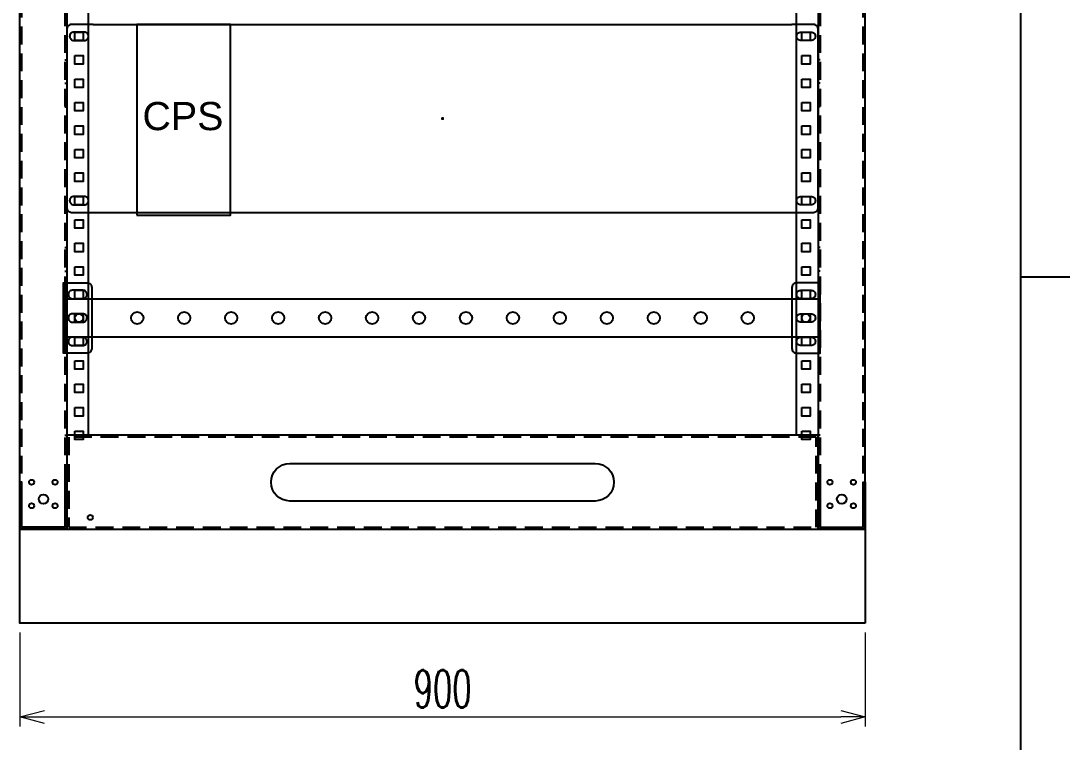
# Model space of a CAD drawing. Header units: millimetres. Extents: x 173893 to 258446, y -176540 to -123824.
# Drawn here: x 198456 to 199565, y -141393 to -140625 of the extents above; entities that cross this region are included whole.
import ezdxf
from ezdxf.enums import TextEntityAlignment as Align

# ---------------------------------------------------------------- set-up
doc = ezdxf.new("R2010")
doc.units = ezdxf.units.MM
doc.header["$LTSCALE"] = 3
doc.linetypes.add('HIDDEN', pattern=[9.525, 6.35, -3.175])
doc.layers.add('@.DM. KÍCH THƯỚC', color=8, linetype='Continuous', transparency=0.2)
for name, color, linetype in [('@.DM. NÉT CHÍNH', 7, 'Continuous'), ('@.DM. NÉT ĐỤC', 2, 'Continuous'), ('@.HIDDEN', 8, 'HIDDEN'), ('@.TEXT', 7, 'Continuous'), ('@.VISIBLE', 7, 'Continuous')]:
    doc.layers.add(name, color=color, linetype=linetype)
doc.styles.add('Ann_w01', font='romans.shx', dxfattribs={"width": 0.6, "bigfont": 'chineset.shx'})
doc.styles.add('Arial', font='arial.ttf')
doc.dimstyles.new('Dim 01_SC20', dxfattribs={"dimscale": 20, "dimtxt": 2, "dimasz": 1.3, "dimexe": 0.5, "dimexo": 0.5, "dimgap": 0.5, "dimtad": 1, "dimdec": 1, "dimzin": 12, "dimdsep": 46, "dimtxsty": 'Ann_w01', "dimblk": 'OPEN30', "dimcen": 1.5, "dimclrd": 6, "dimclre": 6, "dimclrt": 3, "dimadec": 1, "dimazin": 3, "dimtm": 1e-09, "dimtfac": 1, "dimtdec": 1, "dimtix": 1, "dimtmove": 0, "dimatfit": 3, "dimldrblk": 'OPEN30', "dimfxl": 1, "dimtolj": 1, "dimlwd": 0, "dimlwe": 0, "dimarcsym": 0})

# ---------------------------------------------------------------- blocks, each defined once
blk = doc.blocks.new('KHUNG BAN VE (Made by Tung)')
at = {"layer": '@.VISIBLE', "color": 8}
blk.add_line((294, 105), (297, 105), dxfattribs=at)
blk.add_lwpolyline([(3, 3), (294, 3), (294, 207), (3, 207)], close=True, dxfattribs=at)
at = {"layer": '@.TEXT', "color": 1, "style": 'Arial'}
for tag, height, p in [('DESIGNER_NAME', 2, (38, 15.5)), ('PROJECT_CODE', 2, (258.5, 15.5)), ('SCALE', 2, (289, 15.5)), ('APPROVED_NAME', 2, (38, 10.5)), ('CUSTOMER_NAME', 2, (258.5, 10.5)), ('PAGE', 2, (289, 10.5)), ('DRAWING_NAME', 4, (173, 8)), ('TOTAL', 2, (289, 5.5))]:
    blk.add_attdef(tag, text='', height=height, dxfattribs=at).set_placement(p, align=Align.MIDDLE_CENTER)
blk = doc.blocks.new('_Open30')
at = {"color": 0, "linetype": 'ByBlock', "lineweight": -2}
for p, q in [((-1, 0.268), (0, 0)), ((0, 0), (-1, -0.268)), ((0, 0), (-1, 0))]:
    blk.add_line(p, q, dxfattribs=at)
blk = doc.blocks.new('*D637')
at = {"layer": '@.DM. KÍCH THƯỚC', "color": 6, "lineweight": 0, "transparency": 16777216}
for p, q in [((198455, -141276.4), (198455, -141376.4)), ((199355, -141276.4), (199355, -141376.4)), ((198481, -141366.4), (199329, -141366.4))]:
    blk.add_line(p, q, dxfattribs=at)
at = {"layer": 'Defpoints', "color": 0, "transparency": 16777216}
for p in [(198455, -141266.4), (199355, -141266.4), (199355, -141366.4)]:
    blk.add_point(p, dxfattribs=at)
at = {"layer": '@.DM. KÍCH THƯỚC', "color": 6, "lineweight": 0, "transparency": 16777216, "xscale": 26, "yscale": 26, "zscale": 26, "rotation": 180}
blk.add_blockref('_Open30', (198455, -141366.4), dxfattribs=at)
at = {"layer": '@.DM. KÍCH THƯỚC', "color": 6, "lineweight": 0, "transparency": 16777216, "xscale": 26, "yscale": 26, "zscale": 26}
blk.add_blockref('_Open30', (199355, -141366.4), dxfattribs=at)
at = {"layer": '@.DM. KÍCH THƯỚC', "color": 3, "transparency": 16777216, "insert": (198905, -141336.4), "char_height": 40, "attachment_point": 5, "style": 'Ann_w01'}
blk.add_mtext('\\A1;900', dxfattribs=at)
blk = doc.blocks.new('A$Ca22bb21c')
at = {"layer": '@.DM. NÉT CHÍNH', "color": 1}
for p, q in [((2, 37.5), (0, 37.5)), ((48, 37.5), (50, 37.5)), ((2, 12.5), (0, 12.5)), ((2, 12.5), (0, 12.5)), ((2, 12.5), (0, 12.5)), ((48, 12.5), (50, 12.5))]:
    blk.add_line(p, q, dxfattribs=at)
blk.add_lwpolyline([(50, 0), (50, 50), (0, 50), (0, 0), (2, 0), (2, 48), (48, 48), (48, 0)], close=True, dxfattribs=at)
blk = doc.blocks.new('Oval 20x9')
at = {"layer": '@.VISIBLE', "color": 2}
blk.add_lwpolyline([(-5.5, -4.5), (5.5, -4.5, 0.414214), (10, 0), (10, 0, 0.414214), (5.5, 4.5), (-5.5, 4.5, 0.414214), (-10, 0), (-10, 0, 0.414214)], format="xyb", close=True, dxfattribs=at)
blk = doc.blocks.new('DFERR')
at = {"layer": '@.DM. NÉT CHÍNH', "linetype": 'Continuous'}
blk.add_lwpolyline([(210914.2, -133455.9), (211718.2, -133455.9), (211718.2, -133415.9), (210914.2, -133415.9)], close=True, dxfattribs=at)
for centre, radius in [((210929.2, -133435.9), 4.5), ((210991.2, -133435.9), 6.5), ((211041.2, -133435.9), 6.5), ((211091.2, -133435.9), 6.5), ((211141.2, -133435.9), 6.5), ((211191.2, -133435.9), 6.5), ((211241.2, -133435.9), 6.5), ((211291.2, -133435.9), 6.5), ((211341.2, -133435.9), 6.5), ((211391.2, -133435.9), 6.5), ((211441.2, -133435.9), 6.5), ((211491.2, -133435.9), 6.5), ((211541.2, -133435.9), 6.5), ((211591.2, -133435.9), 6.5), ((211641.2, -133435.9), 6.5), ((211703.2, -133435.9), 4.5)]:
    blk.add_circle(centre, radius, dxfattribs=at)

msp = doc.modelspace()

# ---------------------------------------------------------------- linework, layer by layer
msp.add_lwpolyline([(198579.38, -140831.9), (198679.38, -140831.9), (198679.38, -140628.9), (198579.38, -140628.9)], close=True)
at = {"layer": '@.DM. NÉT CHÍNH', "color": 1}
for p, q in [((198502.97, -140641.4), (198504.97, -140641.4)), ((199306.97, -140641.4), (199304.97, -140641.4)), ((198502.97, -140666.4), (198504.97, -140666.4)), ((199306.97, -140666.4), (199304.97, -140666.4)), ((198502.97, -140691.4), (198504.97, -140691.4)), ((199306.97, -140691.4), (199304.97, -140691.4)), ((198502.97, -140716.4), (198504.97, -140716.4)), ((199306.97, -140716.4), (199304.97, -140716.4)), ((198502.97, -140741.4), (198504.97, -140741.4)), ((199306.97, -140741.4), (199304.97, -140741.4)), ((198502.97, -140766.4), (198504.97, -140766.4)), ((199306.97, -140766.4), (199304.97, -140766.4)), ((198502.97, -140791.4), (198504.97, -140791.4)), ((199306.97, -140791.4), (199304.97, -140791.4)), ((198502.97, -140816.4), (198504.97, -140816.4)), ((199306.97, -140816.4), (199304.97, -140816.4)), ((198502.97, -140841.4), (198504.97, -140841.4)), ((199306.97, -140841.4), (199304.97, -140841.4)), ((198502.97, -140866.4), (198504.97, -140866.4)), ((199306.97, -140866.4), (199304.97, -140866.4)), ((198502.97, -140891.4), (198504.97, -140891.4)), ((199306.97, -140891.4), (199304.97, -140891.4)), ((198502.97, -140916.4), (198504.97, -140916.4)), ((199306.97, -140916.4), (199304.97, -140916.4)), ((198502.97, -140941.4), (198504.97, -140941.4)), ((199306.97, -140941.4), (199304.97, -140941.4)), ((198502.97, -140966.4), (198504.97, -140966.4)), ((199306.97, -140966.4), (199304.97, -140966.4)), ((198502.97, -140991.4), (198504.97, -140991.4)), ((199306.97, -140991.4), (199304.97, -140991.4)), ((198502.97, -141016.4), (198504.97, -141016.4)), ((199306.97, -141016.4), (199304.97, -141016.4)), ((198502.97, -141041.4), (198504.97, -141041.4)), ((199306.97, -141041.4), (199304.97, -141041.4)), ((198502.97, -141066.4), (198504.97, -141066.4)), ((198502.97, -141066.4), (198504.97, -141066.4)), ((198502.97, -141066.4), (198504.97, -141066.4)), ((199306.97, -141066.4), (199304.97, -141066.4)), ((199306.97, -141066.4), (199304.97, -141066.4))]:
    msp.add_line(p, q, dxfattribs=at)
at = {"layer": '@.DM. NÉT CHÍNH'}
for points in [[(198504.97, -139066.4), (198504.97, -141166.4), (198454.97, -141166.4), (198454.97, -139066.4)], [(199304.97, -139066.4), (199304.97, -141166.4), (199354.97, -141166.4), (199354.97, -139066.4)], [(198504.97, -141166.4), (199304.97, -141166.4), (199304.97, -141066.4), (198504.97, -141066.4)]]:
    msp.add_lwpolyline(points, close=True, dxfattribs=at)
at = {"layer": '@.DM. NÉT CHÍNH', "linetype": 'HIDDEN'}
for points in [[(198502.97, -139068.4), (198502.97, -141164.4), (198456.97, -141164.4), (198456.97, -139068.4)], [(199306.97, -139068.4), (199306.97, -141164.4), (199352.97, -141164.4), (199352.97, -139068.4)], [(198506.97, -141164.4), (199302.97, -141164.4), (199302.97, -141068.4), (198506.97, -141068.4)]]:
    msp.add_lwpolyline(points, close=True, dxfattribs=at)
at = {"layer": '@.DM. NÉT CHÍNH'}
for centre, radius in [((198467.47, -141116.4), 2.7), ((198492.47, -141116.4), 2.7), ((199317.47, -141116.4), 2.7), ((199342.47, -141116.4), 2.7), ((198479.97, -141134.4), 5), ((199329.97, -141134.4), 5), ((198467.47, -141141.4), 2.7), ((198492.47, -141141.4), 2.7), ((199317.47, -141141.4), 2.7), ((199342.47, -141141.4), 2.7)]:
    msp.add_circle(centre, radius, dxfattribs=at)
at = {"layer": '@.DM. NÉT ĐỤC'}
msp.add_lwpolyline([(199067.47, -141136.4), (198742.47, -141136.4, -1), (198742.47, -141096.4), (199067.47, -141096.4, -1)], format="xyb", close=True, dxfattribs=at)
msp.add_circle((198529.97, -141153.9), 2.7, dxfattribs=at)
at = {"layer": '@.HIDDEN', "linetype": 'HIDDEN'}
for p, q in [((198903.47, -140728.9), (198906.47, -140728.9)), ((198904.97, -140727.4), (198904.97, -140730.4))]:
    msp.add_line(p, q, dxfattribs=at)
at = {"layer": '@.VISIBLE', "color": 151}
for p, q in [((198527.97, -141066.4), (198527.97, -139166.4)), ((199281.97, -141066.4), (199281.97, -139166.4))]:
    msp.add_line(p, q, dxfattribs=at)
at = {"layer": '@.VISIBLE'}
for p, q in [((198532.97, -140628.9), (199276.97, -140628.9)), ((198532.97, -140828.9), (199276.97, -140828.9))]:
    msp.add_line(p, q, dxfattribs=at)
at = {"layer": '@.VISIBLE', "color": 6}
for p, q in [((198502.97, -140903.9), (198502.97, -140978.9)), ((199305.47, -140903.9), (199305.47, -140978.9))]:
    msp.add_line(p, q, dxfattribs=at)
at = {"layer": '@.VISIBLE'}
for points in [[(198532.97, -140628.9), (198509.97, -140628.9, 0.4142136), (198504.97, -140633.9), (198504.97, -140823.9, 0.4142136), (198509.97, -140828.9), (198532.97, -140828.9)], [(199276.97, -140828.9), (199299.97, -140828.9, 0.4142136), (199304.97, -140823.9), (199304.97, -140633.9, 0.4142136), (199299.97, -140628.9), (199276.97, -140628.9)]]:
    msp.add_lwpolyline(points, format="xyb", dxfattribs=at)
at = {"layer": '@.VISIBLE', "color": 151}
for points in [[(198513.47, -140636.9), (198522.47, -140636.9), (198522.47, -140645.9), (198513.47, -140645.9)], [(199287.47, -140636.9), (199296.47, -140636.9), (199296.47, -140645.9), (199287.47, -140645.9)], [(198513.47, -140661.9), (198522.47, -140661.9), (198522.47, -140670.9), (198513.47, -140670.9)], [(199287.47, -140661.9), (199296.47, -140661.9), (199296.47, -140670.9), (199287.47, -140670.9)], [(198513.47, -140686.9), (198522.47, -140686.9), (198522.47, -140695.9), (198513.47, -140695.9)], [(199287.47, -140686.9), (199296.47, -140686.9), (199296.47, -140695.9), (199287.47, -140695.9)], [(198513.47, -140711.9), (198522.47, -140711.9), (198522.47, -140720.9), (198513.47, -140720.9)], [(199287.47, -140711.9), (199296.47, -140711.9), (199296.47, -140720.9), (199287.47, -140720.9)], [(198513.47, -140736.9), (198522.47, -140736.9), (198522.47, -140745.9), (198513.47, -140745.9)], [(199287.47, -140736.9), (199296.47, -140736.9), (199296.47, -140745.9), (199287.47, -140745.9)], [(198513.47, -140761.9), (198522.47, -140761.9), (198522.47, -140770.9), (198513.47, -140770.9)], [(199287.47, -140761.9), (199296.47, -140761.9), (199296.47, -140770.9), (199287.47, -140770.9)], [(198513.47, -140786.9), (198522.47, -140786.9), (198522.47, -140795.9), (198513.47, -140795.9)], [(199287.47, -140786.9), (199296.47, -140786.9), (199296.47, -140795.9), (199287.47, -140795.9)], [(198513.47, -140811.9), (198522.47, -140811.9), (198522.47, -140820.9), (198513.47, -140820.9)], [(199287.47, -140811.9), (199296.47, -140811.9), (199296.47, -140820.9), (199287.47, -140820.9)], [(198513.47, -140836.9), (198522.47, -140836.9), (198522.47, -140845.9), (198513.47, -140845.9)], [(199287.47, -140836.9), (199296.47, -140836.9), (199296.47, -140845.9), (199287.47, -140845.9)], [(198513.47, -140861.9), (198522.47, -140861.9), (198522.47, -140870.9), (198513.47, -140870.9)], [(199287.47, -140861.9), (199296.47, -140861.9), (199296.47, -140870.9), (199287.47, -140870.9)], [(198513.47, -140886.9), (198522.47, -140886.9), (198522.47, -140895.9), (198513.47, -140895.9)], [(199287.47, -140886.9), (199296.47, -140886.9), (199296.47, -140895.9), (199287.47, -140895.9)], [(198513.47, -140911.9), (198522.47, -140911.9), (198522.47, -140920.9), (198513.47, -140920.9)], [(199287.47, -140911.9), (199296.47, -140911.9), (199296.47, -140920.9), (199287.47, -140920.9)], [(198513.47, -140936.9), (198522.47, -140936.9), (198522.47, -140945.9), (198513.47, -140945.9)], [(199287.47, -140936.9), (199296.47, -140936.9), (199296.47, -140945.9), (199287.47, -140945.9)], [(198513.47, -140961.9), (198522.47, -140961.9), (198522.47, -140970.9), (198513.47, -140970.9)], [(199287.47, -140961.9), (199296.47, -140961.9), (199296.47, -140970.9), (199287.47, -140970.9)], [(198513.47, -140986.9), (198522.47, -140986.9), (198522.47, -140995.9), (198513.47, -140995.9)], [(199287.47, -140986.9), (199296.47, -140986.9), (199296.47, -140995.9), (199287.47, -140995.9)], [(198513.47, -141011.9), (198522.47, -141011.9), (198522.47, -141020.9), (198513.47, -141020.9)], [(199287.47, -141011.9), (199296.47, -141011.9), (199296.47, -141020.9), (199287.47, -141020.9)], [(198513.47, -141036.9), (198522.47, -141036.9), (198522.47, -141045.9), (198513.47, -141045.9)], [(199287.47, -141036.9), (199296.47, -141036.9), (199296.47, -141045.9), (199287.47, -141045.9)], [(198513.47, -141061.9), (198522.47, -141061.9), (198522.47, -141070.9), (198513.47, -141070.9)], [(199287.47, -141061.9), (199296.47, -141061.9), (199296.47, -141070.9), (199287.47, -141070.9)]]:
    msp.add_lwpolyline(points, close=True, dxfattribs=at)
at = {"layer": '@.VISIBLE', "color": 6}
for points in [[(198526.47, -140978.9), (198501.47, -140978.9), (198501.47, -140903.9), (198526.47, -140903.9, -0.4142136), (198531.47, -140908.9), (198531.47, -140973.9, -0.4142136)], [(198510.97, -140920.9), (198521.97, -140920.9, 0.4142136), (198526.47, -140916.4), (198526.47, -140916.4, 0.4142136), (198521.97, -140911.9), (198510.97, -140911.9, 0.4142136), (198506.47, -140916.4), (198506.47, -140916.4, 0.4142136)], [(199281.97, -140978.9), (199306.97, -140978.9), (199306.97, -140903.9), (199281.97, -140903.9, 0.4142136), (199276.97, -140908.9), (199276.97, -140973.9, 0.4142136)], [(199297.47, -140920.9), (199286.47, -140920.9, -0.4142136), (199281.97, -140916.4), (199281.97, -140916.4, -0.4142136), (199286.47, -140911.9), (199297.47, -140911.9, -0.4142136), (199301.97, -140916.4), (199301.97, -140916.4, -0.4142136)], [(198510.97, -140945.9), (198521.97, -140945.9, 0.4142136), (198526.47, -140941.4), (198526.47, -140941.4, 0.4142136), (198521.97, -140936.9), (198510.97, -140936.9, 0.4142136), (198506.47, -140941.4), (198506.47, -140941.4, 0.4142136)], [(199297.47, -140945.9), (199286.47, -140945.9, -0.4142136), (199281.97, -140941.4), (199281.97, -140941.4, -0.4142136), (199286.47, -140936.9), (199297.47, -140936.9, -0.4142136), (199301.97, -140941.4), (199301.97, -140941.4, -0.4142136)], [(198510.97, -140970.9), (198521.97, -140970.9, 0.4142136), (198526.47, -140966.4), (198526.47, -140966.4, 0.4142136), (198521.97, -140961.9), (198510.97, -140961.9, 0.4142136), (198506.47, -140966.4), (198506.47, -140966.4, 0.4142136)], [(199297.47, -140970.9), (199286.47, -140970.9, -0.4142136), (199281.97, -140966.4), (199281.97, -140966.4, -0.4142136), (199286.47, -140961.9), (199297.47, -140961.9, -0.4142136), (199301.97, -140966.4), (199301.97, -140966.4, -0.4142136)]]:
    msp.add_lwpolyline(points, format="xyb", close=True, dxfattribs=at)
at = {"layer": '@.VISIBLE'}
msp.add_lwpolyline([(199354.97, -141266.4), (198454.97, -141266.4), (198454.97, -141166.4), (199354.97, -141166.4)], close=True, dxfattribs=at)

# ---------------------------------------------------------------- block references
at = {"layer": '@.DM. NÉT CHÍNH', "linetype": 'Continuous'}
msp.add_blockref('DFERR', (-12411.27, -7505.54), dxfattribs=at)
at = {"layer": '@.DM. NÉT CHÍNH', "rotation": 180}
msp.add_blockref('A$Ca22bb21c', (198504.97, -141116.4), dxfattribs=at)
at = {"layer": '@.DM. NÉT CHÍNH', "xscale": -1, "rotation": 180}
msp.add_blockref('A$Ca22bb21c', (199304.97, -141116.4), dxfattribs=at)
at = {"layer": '@.VISIBLE', "xscale": 29.25, "yscale": 29.25, "zscale": 29.25}
msp.add_blockref('KHUNG BAN VE (Made by Tung)', (190921.35, -143968.93), dxfattribs=at)
at = {"layer": '@.VISIBLE'}
for p in [(198517.97, -140641.4), (198517.97, -140816.4)]:
    msp.add_blockref('Oval 20x9', p, dxfattribs=at)
at = {"layer": '@.VISIBLE', "xscale": -1}
for p in [(199291.97, -140641.4), (199291.97, -140816.4)]:
    msp.add_blockref('Oval 20x9', p, dxfattribs=at)

# ---------------------------------------------------------------- texts
at = {"layer": '@.DM. NÉT CHÍNH', "linetype": 'Continuous', "style": 'Arial'}
msp.add_text('CPS', height=30, dxfattribs=at).set_placement((198628.57, -140726.36), align=Align.MIDDLE_CENTER)

# ---------------------------------------------------------------- dimensions: what is measured, and where the dimension line sits
at = {"layer": '@.DM. KÍCH THƯỚC'}
dim = msp.add_linear_dim(base=(199354.97, -141366.4), p1=(198454.97, -141266.4), p2=(199354.97, -141266.4), dimstyle='Dim 01_SC20', dxfattribs=at)
dim.commit()
dim.dimension.update_dxf_attribs({"geometry": '*D637', "text_midpoint": (198904.97, -141336.4)})

doc.saveas('drawing.dxf')
